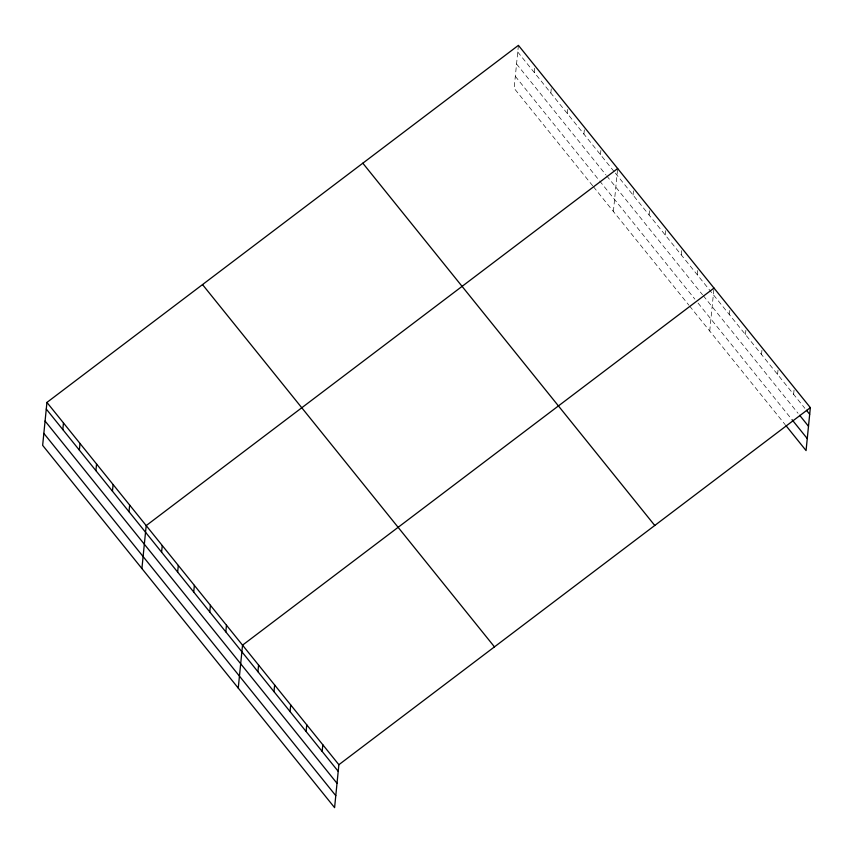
<?xml version="1.0" encoding="UTF-8"?>
<svg xmlns="http://www.w3.org/2000/svg" width="853" height="853" viewBox="0 0 853 853"><rect width="100%" height="100%" fill="white"/><g stroke="black" fill="none" stroke-linecap="round" stroke-linejoin="round"><path stroke-width="0.64" stroke-dasharray="4.26 3.2" d="M518.411 45.358L514.124 88.296L592.707 185.815M534.287 72.526L534.842 67.003M550.835 93.052L551.496 86.42M567.373 113.588L567.927 108.054M583.921 134.113L584.476 128.59M600.469 154.638L601.013 149.115M613.382 211.469L617.561 169.64M633.065 195.102L633.619 189.569M649.122 215.02L649.783 208.388M665.18 234.948L665.735 229.414M681.238 254.876L681.782 249.343M697.296 274.794L697.957 268.162M709.728 331.028L713.897 289.199M729.4 314.65L729.955 309.117M745.458 334.579L746.119 327.936M761.516 354.496L762.07 348.973M777.573 374.424L778.235 367.792M793.631 394.353L794.292 387.72M517.75 52.001L614.523 172.093M615.354 173.116L804.869 408.299M516.555 63.975L605.886 174.833M606.718 175.857L702.52 294.743M703.32 295.746L798.056 413.3M515.319 76.322L598.038 178.959M599.691 181.017L694.864 299.115M698.074 303.103L791.2 418.674M593.528 186.839L688.851 305.118M689.65 306.12L785.186 424.677"/><path stroke-width="1.28" d="M46.936 402.424L42.65 445.362L334.589 807.642L338.876 764.704L46.936 402.424L518.411 45.358L810.35 407.638L806.064 450.576L785.997 425.668M62.813 429.592L63.474 422.949M79.361 450.117L80.022 443.485M95.899 470.643L96.57 464.011M112.447 491.179L113.108 484.547M128.984 511.704L129.656 505.072M141.907 568.535L146.194 525.597L617.668 168.542M161.59 552.158L162.251 545.525M177.648 572.086L178.309 565.454M193.706 592.014L194.367 585.371M209.763 611.932L210.424 605.299M225.821 631.86L226.482 625.228M238.254 688.083L242.54 645.156L714.014 288.09M257.926 671.716L258.587 665.073M273.984 691.634L274.645 685.002M290.041 711.562L290.702 704.93M306.099 731.49L306.76 724.847M322.157 751.408L322.818 744.776M338.876 764.704L810.35 407.638M806.48 410.293L809.689 414.281M799.666 415.294L808.495 426.255M792.01 419.665L807.258 438.591M362.824 163.19L654.763 525.469M202.524 284.593L494.463 646.873M46.275 409.056L338.214 771.336M45.081 421.041L337.02 783.321M43.844 433.377L335.783 795.657"/></g></svg>
